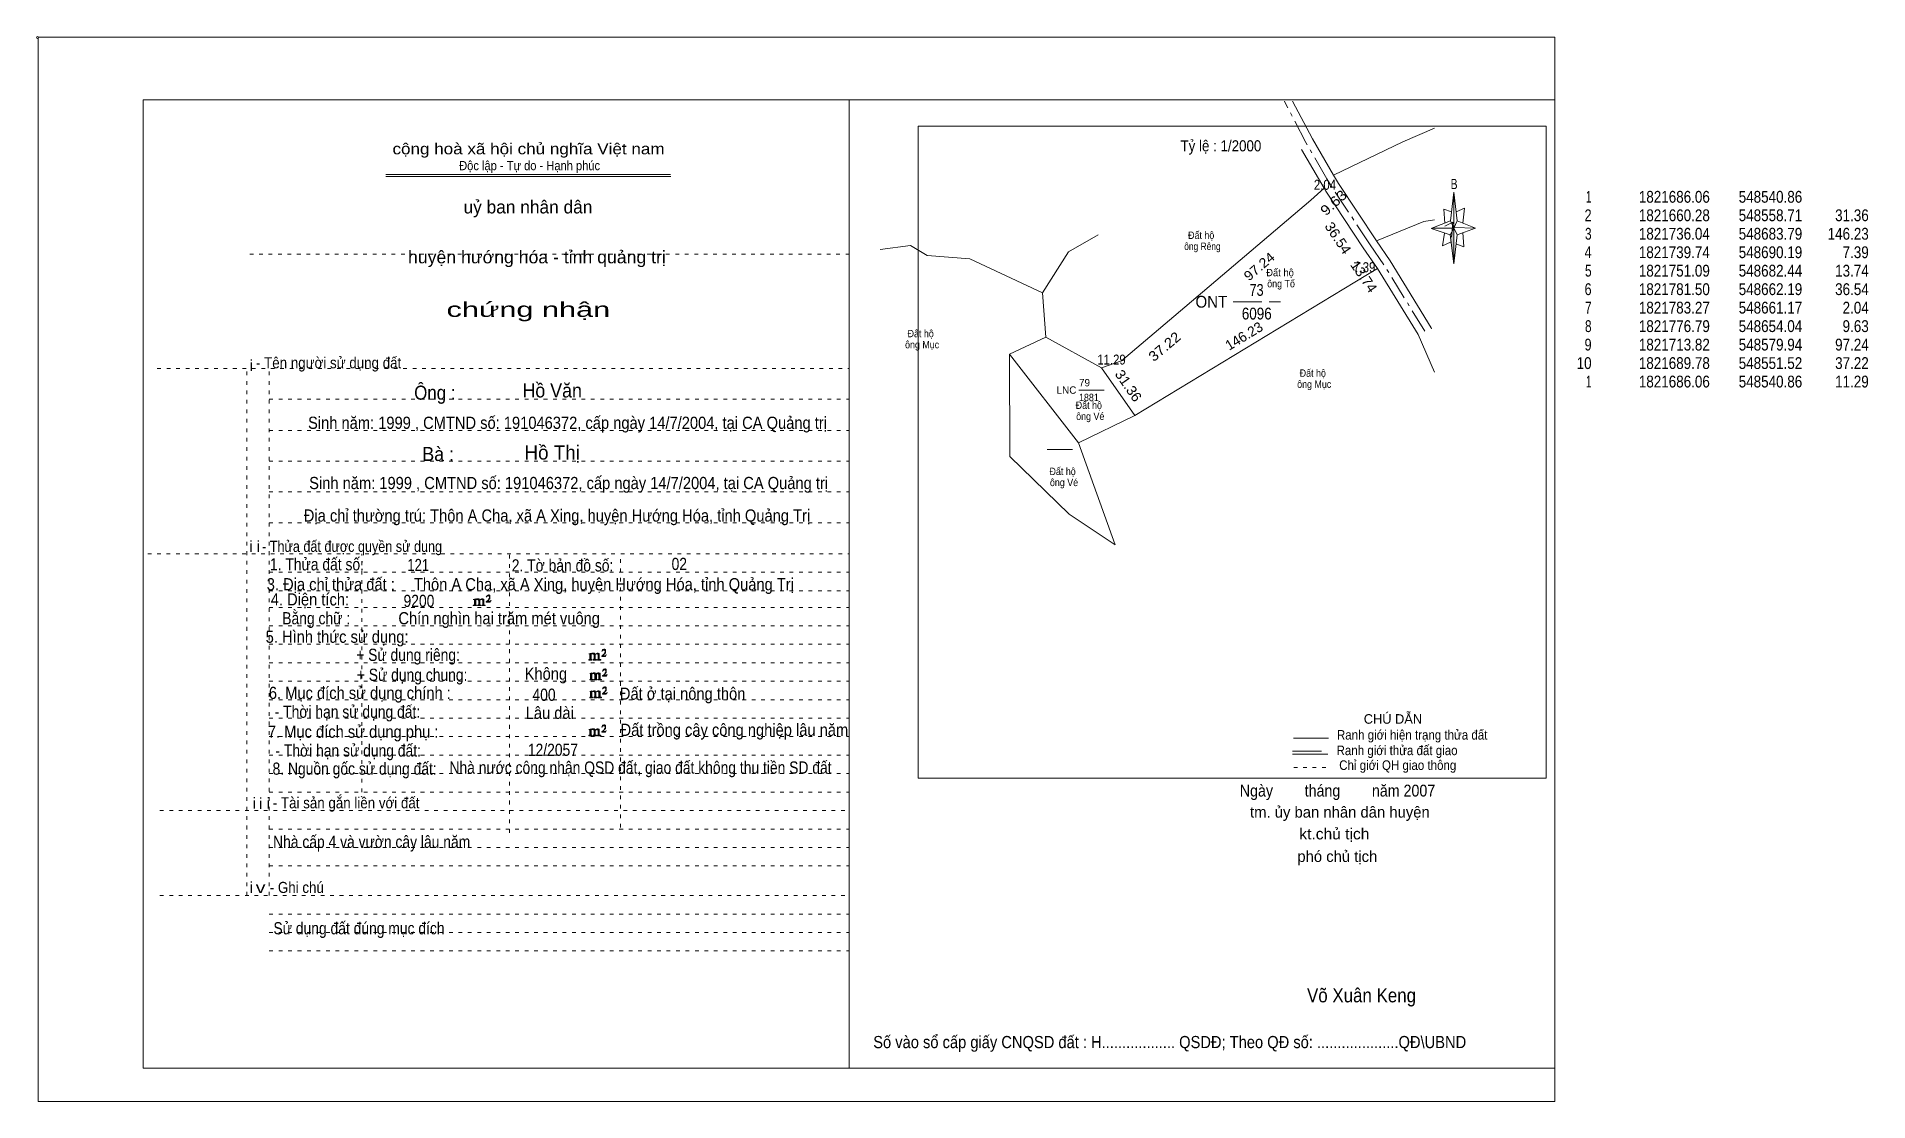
# Model space of a CAD drawing. Header units: centimetres. Extents: x -1.6 to 48, y -3.3 to 25.5.
import ezdxf
from ezdxf.enums import TextEntityAlignment as Align

# ---------------------------------------------------------------- set-up
doc = ezdxf.new("R2010")
doc.units = ezdxf.units.CM
doc.header["$LTSCALE"] = 0.13
for name, pattern in [('DOT_DASHED', [7.7, 5, -1.2, 0.3, -1.2]), ('DOTTED', [1.5, 0.3, -1.2]), ('LONG_DASHED', [7.5, 6, -1.5])]:
    doc.linetypes.add(name, pattern=pattern)
for name, color, linetype, lineweight in [('1', 7, 'DOTTED', 13), ('22', 7, 'Continuous', 13), ('33', 7, 'LONG_DASHED', 13), ('4', 7, 'Continuous', 13), ('5', 7, 'Continuous', 13), ('50', 7, 'Continuous', 13), ('52', 7, 'Continuous', 13)]:
    doc.layers.add(name, color=color, linetype=linetype, lineweight=lineweight)
for name, color, linetype in [('10', 7, 'Continuous'), ('23', 7, 'Continuous'), ('30', 7, 'Continuous')]:
    doc.layers.add(name, color=color, linetype=linetype)

msp = doc.modelspace()

# ---------------------------------------------------------------- hatches: boundary and pattern name
at = {"layer": '5'}
msp.add_hatch(color=256, dxfattribs=at).paths.add_polyline_path([(36.77, 20.31), (36.77, 19.35), (36.67, 20.13)])
at = {"layer": '50'}
for points in [[(10.27, 10.13), (10.27, 10.12), (10.27, 10.11), (10.25, 10.11), (10.24, 10.11), (10.24, 10.1), (10.33, 10.1), (10.33, 10.11), (10.32, 10.11), (10.31, 10.11), (10.31, 10.12), (10.31, 10.13), (10.31, 10.24), (10.31, 10.25), (10.32, 10.26), (10.34, 10.26), (10.35, 10.26), (10.36, 10.26), (10.37, 10.25), (10.39, 10.22), (10.39, 10.13), (10.37, 10.12), (10.37, 10.11), (10.36, 10.11), (10.35, 10.11), (10.35, 10.1), (10.44, 10.1), (10.44, 10.11), (10.43, 10.11), (10.42, 10.11), (10.42, 10.12), (10.42, 10.13), (10.42, 10.24), (10.44, 10.26), (10.45, 10.26), (10.46, 10.26), (10.49, 10.26), (10.49, 10.25), (10.5, 10.24), (10.5, 10.22), (10.5, 10.13), (10.5, 10.12), (10.49, 10.11), (10.49, 10.11), (10.47, 10.11), (10.47, 10.1), (10.56, 10.1), (10.56, 10.11), (10.55, 10.11), (10.54, 10.11), (10.53, 10.12), (10.53, 10.13), (10.53, 10.2), (10.53, 10.25), (10.53, 10.26), (10.52, 10.27), (10.5, 10.28), (10.47, 10.28), (10.46, 10.28), (10.44, 10.27), (10.41, 10.25), (10.41, 10.26), (10.4, 10.28), (10.39, 10.28), (10.37, 10.28), (10.35, 10.28), (10.34, 10.28), (10.32, 10.26), (10.31, 10.26), (10.31, 10.25), (10.31, 10.25), (10.31, 10.26), (10.31, 10.28), (10.24, 10.26), (10.24, 10.26), (10.25, 10.26), (10.27, 10.25), (10.27, 10.24), (10.27, 10.23)], [(10.69, 10.19), (10.72, 10.24), (10.72, 10.24), (10.71, 10.22), (10.69, 10.22), (10.68, 10.22), (10.63, 10.22), (10.66, 10.26), (10.67, 10.27), (10.69, 10.28), (10.69, 10.3), (10.69, 10.32), (10.69, 10.34), (10.69, 10.35), (10.69, 10.37), (10.68, 10.38), (10.67, 10.38), (10.66, 10.39), (10.65, 10.39), (10.63, 10.38), (10.63, 10.38), (10.62, 10.37), (10.61, 10.35), (10.59, 10.33), (10.61, 10.33), (10.61, 10.35), (10.62, 10.35), (10.63, 10.36), (10.65, 10.36), (10.66, 10.36), (10.67, 10.35), (10.68, 10.35), (10.68, 10.32), (10.68, 10.3), (10.66, 10.28), (10.66, 10.26), (10.65, 10.25), (10.59, 10.2), (10.59, 10.19)], [(13.39, 8.66), (13.39, 8.65), (13.39, 8.64), (13.38, 8.64), (13.37, 8.64), (13.37, 8.62), (13.45, 8.62), (13.45, 8.64), (13.44, 8.64), (13.43, 8.64), (13.43, 8.65), (13.43, 8.66), (13.43, 8.77), (13.43, 8.78), (13.44, 8.79), (13.47, 8.79), (13.48, 8.79), (13.49, 8.79), (13.5, 8.78), (13.51, 8.74), (13.51, 8.66), (13.5, 8.65), (13.5, 8.64), (13.49, 8.64), (13.48, 8.64), (13.48, 8.62), (13.57, 8.62), (13.57, 8.64), (13.55, 8.64), (13.54, 8.64), (13.54, 8.65), (13.54, 8.66), (13.54, 8.77), (13.57, 8.79), (13.58, 8.79), (13.59, 8.79), (13.61, 8.79), (13.61, 8.78), (13.62, 8.77), (13.62, 8.74), (13.62, 8.66), (13.62, 8.65), (13.61, 8.64), (13.61, 8.64), (13.6, 8.64), (13.6, 8.62), (13.69, 8.62), (13.69, 8.64), (13.67, 8.64), (13.66, 8.64), (13.65, 8.65), (13.65, 8.66), (13.65, 8.73), (13.65, 8.78), (13.65, 8.79), (13.64, 8.8), (13.62, 8.81), (13.6, 8.81), (13.59, 8.81), (13.57, 8.8), (13.53, 8.78), (13.53, 8.79), (13.52, 8.81), (13.51, 8.81), (13.5, 8.81), (13.48, 8.81), (13.47, 8.81), (13.44, 8.79), (13.43, 8.79), (13.43, 8.78), (13.43, 8.78), (13.43, 8.79), (13.43, 8.81), (13.37, 8.79), (13.37, 8.79), (13.38, 8.79), (13.39, 8.78), (13.39, 8.77), (13.39, 8.76)], [(13.82, 8.72), (13.84, 8.77), (13.84, 8.77), (13.83, 8.74), (13.82, 8.74), (13.81, 8.74), (13.75, 8.74), (13.79, 8.79), (13.8, 8.8), (13.82, 8.81), (13.82, 8.83), (13.82, 8.84), (13.82, 8.87), (13.82, 8.88), (13.82, 8.9), (13.81, 8.91), (13.8, 8.91), (13.79, 8.92), (13.77, 8.92), (13.75, 8.91), (13.75, 8.91), (13.74, 8.9), (13.73, 8.88), (13.72, 8.86), (13.73, 8.86), (13.73, 8.88), (13.74, 8.88), (13.75, 8.89), (13.77, 8.89), (13.79, 8.89), (13.8, 8.88), (13.81, 8.88), (13.81, 8.84), (13.81, 8.83), (13.79, 8.81), (13.79, 8.79), (13.77, 8.78), (13.72, 8.73), (13.72, 8.72)], [(13.41, 8.12), (13.41, 8.11), (13.41, 8.1), (13.4, 8.1), (13.39, 8.1), (13.39, 8.09), (13.48, 8.09), (13.48, 8.1), (13.47, 8.1), (13.45, 8.1), (13.45, 8.11), (13.45, 8.12), (13.45, 8.23), (13.45, 8.24), (13.47, 8.26), (13.49, 8.26), (13.5, 8.26), (13.51, 8.26), (13.52, 8.24), (13.53, 8.21), (13.53, 8.12), (13.52, 8.11), (13.52, 8.1), (13.51, 8.1), (13.5, 8.1), (13.5, 8.09), (13.59, 8.09), (13.59, 8.1), (13.58, 8.1), (13.57, 8.1), (13.57, 8.11), (13.57, 8.12), (13.57, 8.23), (13.59, 8.26), (13.6, 8.26), (13.61, 8.26), (13.63, 8.26), (13.63, 8.24), (13.64, 8.23), (13.64, 8.21), (13.64, 8.12), (13.64, 8.11), (13.63, 8.1), (13.63, 8.1), (13.62, 8.1), (13.62, 8.09), (13.71, 8.09), (13.71, 8.1), (13.7, 8.1), (13.69, 8.1), (13.67, 8.11), (13.67, 8.12), (13.67, 8.2), (13.67, 8.24), (13.67, 8.26), (13.66, 8.27), (13.64, 8.28), (13.62, 8.28), (13.61, 8.28), (13.59, 8.27), (13.55, 8.24), (13.55, 8.26), (13.54, 8.28), (13.53, 8.28), (13.52, 8.28), (13.5, 8.28), (13.49, 8.28), (13.47, 8.26), (13.45, 8.26), (13.45, 8.24), (13.45, 8.24), (13.45, 8.26), (13.45, 8.28), (13.39, 8.26), (13.39, 8.26), (13.4, 8.26), (13.41, 8.24), (13.41, 8.23), (13.41, 8.22)], [(13.84, 8.19), (13.86, 8.23), (13.86, 8.23), (13.85, 8.21), (13.84, 8.21), (13.83, 8.21), (13.77, 8.21), (13.81, 8.26), (13.82, 8.27), (13.84, 8.28), (13.84, 8.3), (13.84, 8.31), (13.84, 8.33), (13.84, 8.34), (13.84, 8.37), (13.83, 8.38), (13.82, 8.38), (13.81, 8.39), (13.8, 8.39), (13.77, 8.38), (13.77, 8.38), (13.76, 8.37), (13.75, 8.34), (13.74, 8.32), (13.75, 8.32), (13.75, 8.34), (13.76, 8.34), (13.77, 8.36), (13.8, 8.36), (13.81, 8.36), (13.82, 8.34), (13.83, 8.34), (13.83, 8.31), (13.83, 8.3), (13.81, 8.28), (13.81, 8.26), (13.8, 8.24), (13.74, 8.2), (13.74, 8.19)], [(13.41, 7.64), (13.41, 7.63), (13.41, 7.62), (13.4, 7.62), (13.39, 7.62), (13.39, 7.6), (13.47, 7.6), (13.47, 7.62), (13.46, 7.62), (13.45, 7.62), (13.45, 7.63), (13.45, 7.64), (13.45, 7.75), (13.45, 7.76), (13.46, 7.77), (13.49, 7.77), (13.5, 7.77), (13.51, 7.77), (13.52, 7.76), (13.53, 7.72), (13.53, 7.64), (13.52, 7.63), (13.52, 7.62), (13.51, 7.62), (13.5, 7.62), (13.5, 7.6), (13.59, 7.6), (13.59, 7.62), (13.57, 7.62), (13.56, 7.62), (13.56, 7.63), (13.56, 7.64), (13.56, 7.75), (13.59, 7.77), (13.6, 7.77), (13.61, 7.77), (13.63, 7.77), (13.63, 7.76), (13.64, 7.75), (13.64, 7.72), (13.64, 7.64), (13.64, 7.63), (13.63, 7.62), (13.63, 7.62), (13.62, 7.62), (13.62, 7.6), (13.71, 7.6), (13.71, 7.62), (13.69, 7.62), (13.68, 7.62), (13.67, 7.63), (13.67, 7.64), (13.67, 7.71), (13.67, 7.76), (13.67, 7.77), (13.66, 7.78), (13.64, 7.79), (13.62, 7.79), (13.61, 7.79), (13.59, 7.78), (13.55, 7.76), (13.55, 7.77), (13.54, 7.79), (13.53, 7.79), (13.52, 7.79), (13.5, 7.79), (13.49, 7.79), (13.46, 7.77), (13.45, 7.77), (13.45, 7.76), (13.45, 7.76), (13.45, 7.77), (13.45, 7.79), (13.39, 7.77), (13.39, 7.77), (13.4, 7.77), (13.41, 7.76), (13.41, 7.75), (13.41, 7.74)], [(13.84, 7.7), (13.86, 7.75), (13.86, 7.75), (13.85, 7.72), (13.84, 7.72), (13.83, 7.72), (13.77, 7.72), (13.81, 7.77), (13.82, 7.78), (13.84, 7.79), (13.84, 7.81), (13.84, 7.82), (13.84, 7.85), (13.84, 7.86), (13.84, 7.88), (13.83, 7.89), (13.82, 7.89), (13.81, 7.9), (13.79, 7.9), (13.77, 7.89), (13.77, 7.89), (13.76, 7.88), (13.75, 7.86), (13.74, 7.84), (13.75, 7.84), (13.75, 7.86), (13.76, 7.86), (13.77, 7.87), (13.79, 7.87), (13.81, 7.87), (13.82, 7.86), (13.83, 7.86), (13.83, 7.82), (13.83, 7.81), (13.81, 7.79), (13.81, 7.77), (13.79, 7.76), (13.74, 7.71), (13.74, 7.7)], [(13.39, 6.61), (13.39, 6.6), (13.39, 6.59), (13.38, 6.59), (13.37, 6.59), (13.37, 6.57), (13.45, 6.57), (13.45, 6.59), (13.44, 6.59), (13.43, 6.59), (13.43, 6.6), (13.43, 6.61), (13.43, 6.72), (13.43, 6.73), (13.44, 6.74), (13.47, 6.74), (13.48, 6.74), (13.49, 6.74), (13.5, 6.73), (13.51, 6.69), (13.51, 6.61), (13.5, 6.6), (13.5, 6.59), (13.49, 6.59), (13.48, 6.59), (13.48, 6.57), (13.57, 6.57), (13.57, 6.59), (13.55, 6.59), (13.54, 6.59), (13.54, 6.6), (13.54, 6.61), (13.54, 6.72), (13.57, 6.74), (13.58, 6.74), (13.59, 6.74), (13.61, 6.74), (13.61, 6.73), (13.62, 6.72), (13.62, 6.69), (13.62, 6.61), (13.62, 6.6), (13.61, 6.59), (13.61, 6.59), (13.6, 6.59), (13.6, 6.57), (13.69, 6.57), (13.69, 6.59), (13.67, 6.59), (13.66, 6.59), (13.65, 6.6), (13.65, 6.61), (13.65, 6.68), (13.65, 6.73), (13.65, 6.74), (13.64, 6.75), (13.62, 6.76), (13.6, 6.76), (13.59, 6.76), (13.57, 6.75), (13.53, 6.73), (13.53, 6.74), (13.52, 6.76), (13.51, 6.76), (13.5, 6.76), (13.48, 6.76), (13.47, 6.76), (13.44, 6.74), (13.43, 6.74), (13.43, 6.73), (13.43, 6.73), (13.43, 6.74), (13.43, 6.76), (13.37, 6.74), (13.37, 6.74), (13.38, 6.74), (13.39, 6.73), (13.39, 6.72), (13.39, 6.71)], [(13.82, 6.67), (13.84, 6.72), (13.84, 6.72), (13.83, 6.69), (13.82, 6.69), (13.81, 6.69), (13.75, 6.69), (13.79, 6.74), (13.8, 6.75), (13.82, 6.76), (13.82, 6.78), (13.82, 6.79), (13.82, 6.82), (13.82, 6.83), (13.82, 6.85), (13.81, 6.86), (13.8, 6.86), (13.79, 6.87), (13.77, 6.87), (13.75, 6.86), (13.75, 6.86), (13.74, 6.85), (13.73, 6.83), (13.72, 6.81), (13.73, 6.81), (13.73, 6.83), (13.74, 6.83), (13.75, 6.84), (13.77, 6.84), (13.79, 6.84), (13.8, 6.83), (13.81, 6.83), (13.81, 6.79), (13.81, 6.78), (13.79, 6.76), (13.79, 6.74), (13.77, 6.73), (13.72, 6.68), (13.72, 6.67)]]:
    msp.add_hatch(color=256, dxfattribs=at).paths.add_polyline_path(points)

# ---------------------------------------------------------------- linework, layer by layer
at = {"layer": '1', "linetype": 'Continuous'}
for p, q in [((1.31, -2.42), (1.31, 23.78)), ((1.31, 23.78), (39.51, 23.78)), ((20.41, -2.42), (20.41, 23.78)), ((39.51, -2.42), (39.51, 23.78)), ((7.87, 21.76), (15.58, 21.76)), ((7.87, 21.71), (15.59, 21.71)), ((36.67, 20.13), (36.16, 20.3)), ((1.31, -2.42), (39.51, -2.42))]:
    msp.add_line(p, q, dxfattribs=at)
at = {"layer": '1'}
for p, q in [((4.19, 19.61), (20.41, 19.61)), ((1.69, 16.51), (20.41, 16.51)), ((4.11, 2.25), (4.11, 16.51)), ((4.72, 2.25), (4.72, 16.51)), ((4.72, 15.68), (20.41, 15.68)), ((4.72, 14.84), (20.41, 14.84)), ((4.72, 14.01), (20.41, 14.01)), ((4.72, 13.18), (20.41, 13.18)), ((4.72, 12.34), (20.41, 12.34)), ((1.43, 11.5), (20.41, 11.5)), ((7.22, 5.05), (7.22, 11.5)), ((11.22, 3.95), (11.22, 11.5)), ((14.22, 4.09), (14.22, 11.5)), ((4.72, 11), (20.41, 11)), ((4.72, 10.5), (20.41, 10.5)), ((4.72, 10.05), (20.41, 10.05)), ((4.72, 9.55), (20.41, 9.55)), ((4.72, 9.05), (20.41, 9.05)), ((4.72, 8.55), (20.41, 8.55)), ((4.72, 8.05), (20.41, 8.05)), ((4.72, 7.55), (20.41, 7.55)), ((4.72, 7.05), (20.41, 7.05)), ((4.72, 6.55), (20.41, 6.55)), ((4.72, 6.05), (20.41, 6.05)), ((4.72, 5.55), (20.41, 5.55)), ((4.72, 5.05), (20.41, 5.05)), ((1.76, 4.55), (20.41, 4.55)), ((4.72, 4.05), (20.41, 4.05)), ((4.72, 3.55), (20.41, 3.55)), ((4.72, 3.05), (20.41, 3.05)), ((1.76, 2.25), (20.41, 2.25)), ((4.72, 1.75), (20.41, 1.75)), ((4.72, 1.25), (20.41, 1.25)), ((4.72, 0.75), (20.41, 0.75))]:
    msp.add_line(p, q, dxfattribs=at)
at = {"layer": '1', "linetype": 'Continuous'}
msp.add_lwpolyline([(-1.53, -3.32), (39.51, -3.32), (39.51, 25.48), (-1.53, 25.48)], close=True, dxfattribs=at)
msp.add_lwpolyline([(36.68, 19.93), (36.47, 19.83), (36.52, 20.18)], dxfattribs=at)
at = {"layer": '22'}
for p, q in [((25.64, 18.56), (25.73, 17.36)), ((26.62, 14.5), (24.75, 16.9)), ((27.24, 16.53), (28.14, 15.24))]:
    msp.add_line(p, q, dxfattribs=at)
at = {"layer": '22', "linetype": 'DOT_DASHED'}
for points in [[(33.34, 21.65), (32.77, 22.63), (32.19, 23.74), (32.19, 23.75)], [(34.51, 19.86), (33.48, 21.41), (33.34, 21.65)], [(35.99, 17.52), (35.99, 17.52), (34.88, 19.32), (34.51, 19.86)]]:
    msp.add_lwpolyline(points, dxfattribs=at)
at = {"layer": '22'}
for points in [[(33.52, 21.75), (32.95, 22.73), (32.41, 23.75)], [(33.52, 21.75), (35.39, 22.65), (36.25, 23.02)], [(34.71, 19.22), (34.32, 19.78), (33.31, 21.31), (33.26, 21.39), (32.65, 22.44)], [(27.24, 16.53), (27.78, 16.72), (29.2, 17.92), (32.9, 21.07), (33.26, 21.39)], [(34.68, 19.97), (33.65, 21.52), (33.52, 21.75)], [(34.68, 19.97), (35.96, 20.49), (36.25, 20.54)], [(25.64, 18.56), (23.68, 19.48), (22.52, 19.57), (22.07, 19.84), (21.25, 19.73)], [(25.64, 18.56), (26.35, 19.67), (27.15, 20.13)], [(36.17, 17.59), (36.16, 17.61), (35.05, 19.43), (34.68, 19.97)], [(28.14, 15.24), (34.39, 19.03), (34.71, 19.22)], [(36.25, 16.41), (35.81, 17.43), (34.71, 19.22)], [(27.24, 16.53), (25.73, 17.36), (24.75, 16.9), (24.76, 14.13)], [(27.61, 11.74), (26.62, 14.5), (28.14, 15.24)], [(27.61, 11.74), (26.36, 12.57), (24.76, 14.13)]]:
    msp.add_lwpolyline(points, dxfattribs=at)
at = {"layer": '33'}
msp.add_line((30.8, 18.32), (32.08, 18.32), dxfattribs=at)
at = {"layer": '4'}
for p, q in [((32.43, 6.51), (33.38, 6.51)), ((32.41, 6.08), (33.36, 6.08))]:
    msp.add_line(p, q, dxfattribs=at)
at = {"layer": '4', "linetype": 'LONG_DASHED'}
msp.add_line((32.41, 6.16), (33.36, 6.16), dxfattribs=at)
at = {"layer": '4', "linetype": 'DOTTED'}
msp.add_line((32.44, 5.72), (33.43, 5.72), dxfattribs=at)
at = {"layer": '4'}
msp.add_lwpolyline([(22.28, 23.07), (39.27, 23.07), (39.27, 5.43), (22.28, 5.43)], close=True, dxfattribs=at)
msp.add_circle((-1.55, 25.47), 0.025, dxfattribs=at)
at = {"layer": '5'}
for p, q in [((36.68, 20.51), (36.77, 21.29)), ((36.86, 20.51), (37.36, 20.31)), ((36.86, 20.13), (36.77, 19.35)), ((37.04, 19.81), (36.83, 19.89)), ((37.02, 20.19), (37.04, 19.81))]:
    msp.add_line(p, q, dxfattribs=at)
for points in [[(36.71, 20.75), (36.5, 20.83), (36.53, 20.45)], [(36.84, 20.75), (37.06, 20.85), (37.02, 20.45)], [(36.77, 20.31), (36.68, 20.51), (36.18, 20.31)], [(36.53, 20.37), (36.75, 20.47), (36.71, 20.07)], [(36.77, 20.31), (36.86, 20.13), (37.36, 20.31)]]:
    msp.add_lwpolyline(points, dxfattribs=at)
for points in [[(36.77, 21.29), (36.86, 20.51), (36.77, 20.31)], [(36.77, 20.31), (36.18, 20.31), (36.68, 20.51), (36.86, 20.13), (37.36, 20.31), (36.77, 20.33)], [(36.77, 20.31), (36.77, 19.35), (36.67, 20.13)]]:
    msp.add_lwpolyline(points, close=True, dxfattribs=at)
at = {"layer": '50'}
for points in [[(10.27, 10.13), (10.27, 10.12), (10.27, 10.11), (10.25, 10.11), (10.24, 10.11), (10.24, 10.1), (10.33, 10.1), (10.33, 10.11), (10.32, 10.11), (10.31, 10.11), (10.31, 10.12), (10.31, 10.13), (10.31, 10.24), (10.31, 10.25), (10.32, 10.26), (10.34, 10.26), (10.35, 10.26), (10.36, 10.26), (10.37, 10.25), (10.39, 10.22), (10.39, 10.13), (10.37, 10.12), (10.37, 10.11), (10.36, 10.11), (10.35, 10.11), (10.35, 10.1), (10.44, 10.1), (10.44, 10.11), (10.43, 10.11), (10.42, 10.11), (10.42, 10.12), (10.42, 10.13), (10.42, 10.24), (10.44, 10.26), (10.45, 10.26), (10.46, 10.26), (10.49, 10.26), (10.49, 10.25), (10.5, 10.24), (10.5, 10.22), (10.5, 10.13), (10.5, 10.12), (10.49, 10.11), (10.49, 10.11), (10.47, 10.11), (10.47, 10.1), (10.56, 10.1), (10.56, 10.11), (10.55, 10.11), (10.54, 10.11), (10.53, 10.12), (10.53, 10.13), (10.53, 10.2), (10.53, 10.25), (10.53, 10.26), (10.52, 10.27), (10.5, 10.28), (10.47, 10.28), (10.46, 10.28), (10.44, 10.27), (10.41, 10.25), (10.41, 10.26), (10.4, 10.28), (10.39, 10.28), (10.37, 10.28), (10.35, 10.28), (10.34, 10.28), (10.32, 10.26), (10.31, 10.26), (10.31, 10.25), (10.31, 10.25), (10.31, 10.26), (10.31, 10.28), (10.24, 10.26), (10.24, 10.26), (10.25, 10.26), (10.27, 10.25), (10.27, 10.24), (10.27, 10.23)], [(10.69, 10.19), (10.72, 10.24), (10.72, 10.24), (10.71, 10.22), (10.69, 10.22), (10.68, 10.22), (10.63, 10.22), (10.66, 10.26), (10.67, 10.27), (10.69, 10.28), (10.69, 10.3), (10.69, 10.32), (10.69, 10.34), (10.69, 10.35), (10.69, 10.37), (10.68, 10.38), (10.67, 10.38), (10.66, 10.39), (10.65, 10.39), (10.63, 10.38), (10.63, 10.38), (10.62, 10.37), (10.61, 10.35), (10.59, 10.33), (10.61, 10.33), (10.61, 10.35), (10.62, 10.35), (10.63, 10.36), (10.65, 10.36), (10.66, 10.36), (10.67, 10.35), (10.68, 10.35), (10.68, 10.32), (10.68, 10.3), (10.66, 10.28), (10.66, 10.26), (10.65, 10.25), (10.59, 10.2), (10.59, 10.19)], [(13.39, 8.66), (13.39, 8.65), (13.39, 8.64), (13.38, 8.64), (13.37, 8.64), (13.37, 8.62), (13.45, 8.62), (13.45, 8.64), (13.44, 8.64), (13.43, 8.64), (13.43, 8.65), (13.43, 8.66), (13.43, 8.77), (13.43, 8.78), (13.44, 8.79), (13.47, 8.79), (13.48, 8.79), (13.49, 8.79), (13.5, 8.78), (13.51, 8.74), (13.51, 8.66), (13.5, 8.65), (13.5, 8.64), (13.49, 8.64), (13.48, 8.64), (13.48, 8.62), (13.57, 8.62), (13.57, 8.64), (13.55, 8.64), (13.54, 8.64), (13.54, 8.65), (13.54, 8.66), (13.54, 8.77), (13.57, 8.79), (13.58, 8.79), (13.59, 8.79), (13.61, 8.79), (13.61, 8.78), (13.62, 8.77), (13.62, 8.74), (13.62, 8.66), (13.62, 8.65), (13.61, 8.64), (13.61, 8.64), (13.6, 8.64), (13.6, 8.62), (13.69, 8.62), (13.69, 8.64), (13.67, 8.64), (13.66, 8.64), (13.65, 8.65), (13.65, 8.66), (13.65, 8.73), (13.65, 8.78), (13.65, 8.79), (13.64, 8.8), (13.62, 8.81), (13.6, 8.81), (13.59, 8.81), (13.57, 8.8), (13.53, 8.78), (13.53, 8.79), (13.52, 8.81), (13.51, 8.81), (13.5, 8.81), (13.48, 8.81), (13.47, 8.81), (13.44, 8.79), (13.43, 8.79), (13.43, 8.78), (13.43, 8.78), (13.43, 8.79), (13.43, 8.81), (13.37, 8.79), (13.37, 8.79), (13.38, 8.79), (13.39, 8.78), (13.39, 8.77), (13.39, 8.76)], [(13.82, 8.72), (13.84, 8.77), (13.84, 8.77), (13.83, 8.74), (13.82, 8.74), (13.81, 8.74), (13.75, 8.74), (13.79, 8.79), (13.8, 8.8), (13.82, 8.81), (13.82, 8.83), (13.82, 8.84), (13.82, 8.87), (13.82, 8.88), (13.82, 8.9), (13.81, 8.91), (13.8, 8.91), (13.79, 8.92), (13.77, 8.92), (13.75, 8.91), (13.75, 8.91), (13.74, 8.9), (13.73, 8.88), (13.72, 8.86), (13.73, 8.86), (13.73, 8.88), (13.74, 8.88), (13.75, 8.89), (13.77, 8.89), (13.79, 8.89), (13.8, 8.88), (13.81, 8.88), (13.81, 8.84), (13.81, 8.83), (13.79, 8.81), (13.79, 8.79), (13.77, 8.78), (13.72, 8.73), (13.72, 8.72)], [(13.41, 8.12), (13.41, 8.11), (13.41, 8.1), (13.4, 8.1), (13.39, 8.1), (13.39, 8.09), (13.48, 8.09), (13.48, 8.1), (13.47, 8.1), (13.45, 8.1), (13.45, 8.11), (13.45, 8.12), (13.45, 8.23), (13.45, 8.24), (13.47, 8.26), (13.49, 8.26), (13.5, 8.26), (13.51, 8.26), (13.52, 8.24), (13.53, 8.21), (13.53, 8.12), (13.52, 8.11), (13.52, 8.1), (13.51, 8.1), (13.5, 8.1), (13.5, 8.09), (13.59, 8.09), (13.59, 8.1), (13.58, 8.1), (13.57, 8.1), (13.57, 8.11), (13.57, 8.12), (13.57, 8.23), (13.59, 8.26), (13.6, 8.26), (13.61, 8.26), (13.63, 8.26), (13.63, 8.24), (13.64, 8.23), (13.64, 8.21), (13.64, 8.12), (13.64, 8.11), (13.63, 8.1), (13.63, 8.1), (13.62, 8.1), (13.62, 8.09), (13.71, 8.09), (13.71, 8.1), (13.7, 8.1), (13.69, 8.1), (13.67, 8.11), (13.67, 8.12), (13.67, 8.2), (13.67, 8.24), (13.67, 8.26), (13.66, 8.27), (13.64, 8.28), (13.62, 8.28), (13.61, 8.28), (13.59, 8.27), (13.55, 8.24), (13.55, 8.26), (13.54, 8.28), (13.53, 8.28), (13.52, 8.28), (13.5, 8.28), (13.49, 8.28), (13.47, 8.26), (13.45, 8.26), (13.45, 8.24), (13.45, 8.24), (13.45, 8.26), (13.45, 8.28), (13.39, 8.26), (13.39, 8.26), (13.4, 8.26), (13.41, 8.24), (13.41, 8.23), (13.41, 8.22)], [(13.84, 8.19), (13.86, 8.23), (13.86, 8.23), (13.85, 8.21), (13.84, 8.21), (13.83, 8.21), (13.77, 8.21), (13.81, 8.26), (13.82, 8.27), (13.84, 8.28), (13.84, 8.3), (13.84, 8.31), (13.84, 8.33), (13.84, 8.34), (13.84, 8.37), (13.83, 8.38), (13.82, 8.38), (13.81, 8.39), (13.8, 8.39), (13.77, 8.38), (13.77, 8.38), (13.76, 8.37), (13.75, 8.34), (13.74, 8.32), (13.75, 8.32), (13.75, 8.34), (13.76, 8.34), (13.77, 8.36), (13.8, 8.36), (13.81, 8.36), (13.82, 8.34), (13.83, 8.34), (13.83, 8.31), (13.83, 8.3), (13.81, 8.28), (13.81, 8.26), (13.8, 8.24), (13.74, 8.2), (13.74, 8.19)], [(13.41, 7.64), (13.41, 7.63), (13.41, 7.62), (13.4, 7.62), (13.39, 7.62), (13.39, 7.6), (13.47, 7.6), (13.47, 7.62), (13.46, 7.62), (13.45, 7.62), (13.45, 7.63), (13.45, 7.64), (13.45, 7.75), (13.45, 7.76), (13.46, 7.77), (13.49, 7.77), (13.5, 7.77), (13.51, 7.77), (13.52, 7.76), (13.53, 7.72), (13.53, 7.64), (13.52, 7.63), (13.52, 7.62), (13.51, 7.62), (13.5, 7.62), (13.5, 7.6), (13.59, 7.6), (13.59, 7.62), (13.57, 7.62), (13.56, 7.62), (13.56, 7.63), (13.56, 7.64), (13.56, 7.75), (13.59, 7.77), (13.6, 7.77), (13.61, 7.77), (13.63, 7.77), (13.63, 7.76), (13.64, 7.75), (13.64, 7.72), (13.64, 7.64), (13.64, 7.63), (13.63, 7.62), (13.63, 7.62), (13.62, 7.62), (13.62, 7.6), (13.71, 7.6), (13.71, 7.62), (13.69, 7.62), (13.68, 7.62), (13.67, 7.63), (13.67, 7.64), (13.67, 7.71), (13.67, 7.76), (13.67, 7.77), (13.66, 7.78), (13.64, 7.79), (13.62, 7.79), (13.61, 7.79), (13.59, 7.78), (13.55, 7.76), (13.55, 7.77), (13.54, 7.79), (13.53, 7.79), (13.52, 7.79), (13.5, 7.79), (13.49, 7.79), (13.46, 7.77), (13.45, 7.77), (13.45, 7.76), (13.45, 7.76), (13.45, 7.77), (13.45, 7.79), (13.39, 7.77), (13.39, 7.77), (13.4, 7.77), (13.41, 7.76), (13.41, 7.75), (13.41, 7.74)], [(13.84, 7.7), (13.86, 7.75), (13.86, 7.75), (13.85, 7.72), (13.84, 7.72), (13.83, 7.72), (13.77, 7.72), (13.81, 7.77), (13.82, 7.78), (13.84, 7.79), (13.84, 7.81), (13.84, 7.82), (13.84, 7.85), (13.84, 7.86), (13.84, 7.88), (13.83, 7.89), (13.82, 7.89), (13.81, 7.9), (13.79, 7.9), (13.77, 7.89), (13.77, 7.89), (13.76, 7.88), (13.75, 7.86), (13.74, 7.84), (13.75, 7.84), (13.75, 7.86), (13.76, 7.86), (13.77, 7.87), (13.79, 7.87), (13.81, 7.87), (13.82, 7.86), (13.83, 7.86), (13.83, 7.82), (13.83, 7.81), (13.81, 7.79), (13.81, 7.77), (13.79, 7.76), (13.74, 7.71), (13.74, 7.7)], [(13.39, 6.61), (13.39, 6.6), (13.39, 6.59), (13.38, 6.59), (13.37, 6.59), (13.37, 6.57), (13.45, 6.57), (13.45, 6.59), (13.44, 6.59), (13.43, 6.59), (13.43, 6.6), (13.43, 6.61), (13.43, 6.72), (13.43, 6.73), (13.44, 6.74), (13.47, 6.74), (13.48, 6.74), (13.49, 6.74), (13.5, 6.73), (13.51, 6.69), (13.51, 6.61), (13.5, 6.6), (13.5, 6.59), (13.49, 6.59), (13.48, 6.59), (13.48, 6.57), (13.57, 6.57), (13.57, 6.59), (13.55, 6.59), (13.54, 6.59), (13.54, 6.6), (13.54, 6.61), (13.54, 6.72), (13.57, 6.74), (13.58, 6.74), (13.59, 6.74), (13.61, 6.74), (13.61, 6.73), (13.62, 6.72), (13.62, 6.69), (13.62, 6.61), (13.62, 6.6), (13.61, 6.59), (13.61, 6.59), (13.6, 6.59), (13.6, 6.57), (13.69, 6.57), (13.69, 6.59), (13.67, 6.59), (13.66, 6.59), (13.65, 6.6), (13.65, 6.61), (13.65, 6.68), (13.65, 6.73), (13.65, 6.74), (13.64, 6.75), (13.62, 6.76), (13.6, 6.76), (13.59, 6.76), (13.57, 6.75), (13.53, 6.73), (13.53, 6.74), (13.52, 6.76), (13.51, 6.76), (13.5, 6.76), (13.48, 6.76), (13.47, 6.76), (13.44, 6.74), (13.43, 6.74), (13.43, 6.73), (13.43, 6.73), (13.43, 6.74), (13.43, 6.76), (13.37, 6.74), (13.37, 6.74), (13.38, 6.74), (13.39, 6.73), (13.39, 6.72), (13.39, 6.71)], [(13.82, 6.67), (13.84, 6.72), (13.84, 6.72), (13.83, 6.69), (13.82, 6.69), (13.81, 6.69), (13.75, 6.69), (13.79, 6.74), (13.8, 6.75), (13.82, 6.76), (13.82, 6.78), (13.82, 6.79), (13.82, 6.82), (13.82, 6.83), (13.82, 6.85), (13.81, 6.86), (13.8, 6.86), (13.79, 6.87), (13.77, 6.87), (13.75, 6.86), (13.75, 6.86), (13.74, 6.85), (13.73, 6.83), (13.72, 6.81), (13.73, 6.81), (13.73, 6.83), (13.74, 6.83), (13.75, 6.84), (13.77, 6.84), (13.79, 6.84), (13.8, 6.83), (13.81, 6.83), (13.81, 6.79), (13.81, 6.78), (13.79, 6.76), (13.79, 6.74), (13.77, 6.73), (13.72, 6.68), (13.72, 6.67)]]:
    msp.add_lwpolyline(points, close=True, dxfattribs=at)
at = {"layer": '52'}
for p, q in [((26.63, 15.93), (27.31, 15.93)), ((25.77, 14.32), (26.45, 14.32))]:
    msp.add_line(p, q, dxfattribs=at)

# ---------------------------------------------------------------- texts
at = {"layer": '1'}
for s, height, width, p in [('cộng hoà xã hội chủ nghĩa Việt nam', 0.3, 1.15, (11.735, 22.31)), ('Độc lập - Tự do - Hạnh phúc', 0.25, 0.9, (11.765, 21.88)), ('chứng nhận', 0.4, 1.55, (11.73, 17.91)), ('- Tên người sử dụng đất', 0.3, 0.9, (6.325, 16.52)), ('- Thửa đất được quyền sử dụng', 0.3, 0.85, (6.96, 11.55)), ('- Tài sản gắn liền với đất ', 0.3, 0.9, (6.85, 4.61)), ('v', 0.3, 1.3, (4.485, 2.32)), ('- Ghi chú', 0.3, 0.9, (5.465, 2.32))]:
    msp.add_text(s, height=height, dxfattribs=dict(at, width=width)).set_placement(p, align=Align.CENTER)
for s, height, p in [('uỷ ban nhân dân', 0.35, (11.72, 20.71)), ('i', 0.3, (4.235, 16.45)), ('i', 0.3, (4.225, 11.55)), ('i', 0.3, (4.425, 11.55)), ('i', 0.3, (4.315, 4.6)), ('i', 0.3, (4.485, 4.59)), ('i', 0.3, (4.695, 4.6)), ('i', 0.3, (4.235, 2.32))]:
    msp.add_text(s, height=height, dxfattribs=at).set_placement(p, align=Align.CENTER)
at = {"layer": '10', "width": 0.9}
for s, height, p in [('Tỷ lệ : 1/2000', 0.3, (30.47, 22.39)), ('Võ Xuân Keng', 0.38, (34.275, -0.64))]:
    msp.add_text(s, height=height, dxfattribs=at).set_placement(p, align=Align.CENTER)
at = {"layer": '23'}
for s, width, p in [('ông Rêng', 0.85, (29.97, 19.72)), ('Đất hộ ', 0.9, (29.97, 20.02)), ('Đất hộ', 0.95, (32.07, 19.01)), (' ông Tố', 0.9, (32.065, 18.71)), ('Đất hộ ', 0.9, (22.38, 17.36)), ('ông Mục', 0.9, (22.385, 17.06)), ('Đất hộ ', 0.9, (32.99, 16.29)), ('ông Mục', 0.9, (32.995, 15.99)), ('Đất hộ ', 0.9, (26.93, 15.42)), ('ông Vé', 0.9, (26.935, 15.12)), ('Đất hộ ', 0.9, (26.22, 13.63)), ('ông Vé', 0.9, (26.225, 13.33))]:
    msp.add_text(s, height=0.2, dxfattribs=dict(at, width=width)).set_placement(p, align=Align.CENTER)
at = {"layer": '30', "width": 0.85}
for s, p in [('2.04', (33.285, 21.35)), ('7.39', (34.35, 19.12)), ('11.29', (27.51, 16.62))]:
    msp.add_text(s, height=0.27, dxfattribs=at).set_placement(p, align=Align.CENTER)
at = {"layer": '30'}
for s, height, rotation, width, p in [('9.63', 0.27, 42.266, 1.15, (33.609, 20.901)), ('36.54', 0.27, 303.66, 1.05, (33.526, 19.97)), ('97.24', 0.26, 40.358, 1.1, (31.591, 19.175)), ('13.74', 0.27, 304.326, 1.05, (34.226, 18.926)), ('37.22', 0.27, 40.227, 1.1, (29.033, 17.004)), ('31.36', 0.27, 304.699, 1.05, (27.856, 15.972))]:
    msp.add_text(s, height=height, rotation=rotation, dxfattribs=dict(at, width=width)).set_placement(p, align=Align.CENTER)
for s, width, p in [('1', 0.65, (40.5, 21)), ('1821686.06', 0.85, (43.7, 21)), ('548540.86', 0.85, (46.2, 21)), ('548540.86', 0.85, (46.2, 21)), ('2', 0.8, (40.5, 20.5)), ('1821660.28', 0.85, (43.7, 20.5)), ('548558.71', 0.85, (46.2, 20.5)), ('31.36', 0.85, (48, 20.5)), ('3', 0.75, (40.5, 20)), ('1821736.04', 0.85, (43.7, 20)), ('548683.79', 0.85, (46.2, 20)), ('146.23', 0.85, (48, 20)), ('4', 0.8, (40.5, 19.5)), ('1821739.74', 0.85, (43.7, 19.5)), ('548690.19', 0.85, (46.2, 19.5)), ('7.39', 0.85, (48, 19.5)), ('5', 0.75, (40.5, 19)), ('1821751.09', 0.85, (43.7, 19)), ('548682.44', 0.85, (46.2, 19)), ('13.74', 0.85, (48, 19)), ('6', 0.8, (40.5, 18.5)), ('1821781.50', 0.85, (43.7, 18.5)), ('548662.19', 0.85, (46.2, 18.5)), ('36.54', 0.85, (48, 18.5)), ('7', 0.75, (40.5, 18)), ('1821783.27', 0.85, (43.7, 18)), ('548661.17', 0.85, (46.2, 18)), ('2.04', 0.85, (48, 18)), ('8', 0.75, (40.5, 17.5)), ('1821776.79', 0.85, (43.7, 17.5)), ('548654.04', 0.85, (46.2, 17.5)), ('9.63', 0.85, (48, 17.5)), ('9', 0.8, (40.5, 17)), ('1821713.82', 0.85, (43.7, 17)), ('548579.94', 0.85, (46.2, 17)), ('97.24', 0.85, (48, 17)), ('10', 0.85, (40.5, 16.5)), ('1821689.78', 0.85, (43.7, 16.5)), ('548551.52', 0.85, (46.2, 16.5)), ('37.22', 0.85, (48, 16.5)), ('1', 0.65, (40.5, 16)), ('1821686.06', 0.85, (43.7, 16)), ('548540.86', 0.85, (46.2, 16)), ('11.29', 0.85, (48, 16))]:
    msp.add_text(s, height=0.32, dxfattribs=dict(at, width=width)).set_placement(p, align=Align.RIGHT)
msp.add_text('146.23', height=0.27, rotation=31.203, dxfattribs=at).set_placement((31.165, 17.278), align=Align.CENTER)
at = {"layer": '33', "width": 0.95}
msp.add_text('ONT', height=0.32, dxfattribs=at).set_placement((30.64, 18.16), align=Align.RIGHT)
at = {"layer": '33'}
for s, width, p in [('73', 0.8, (31.435, 18.48)), ('6096', 0.85, (31.44, 17.84))]:
    msp.add_text(s, height=0.32, dxfattribs=dict(at, width=width)).set_placement(p, align=Align.CENTER)
at = {"layer": '4'}
msp.add_text('CHÚ DẪN', height=0.2591, dxfattribs=at).set_placement((35.125, 6.9), align=Align.CENTER)
at = {"layer": '4', "width": 0.9}
for s, p in [('Ranh giới hiện trạng thửa đất', (35.645, 6.47)), ('Ranh giới thửa đất giao ', (35.28, 6.05)), ('Chỉ giới QH giao thông', (35.255, 5.65))]:
    msp.add_text(s, height=0.2591, dxfattribs=at).set_placement(p, align=Align.CENTER)
at = {"layer": '5', "width": 0.75}
msp.add_text('B', height=0.276, dxfattribs=at).set_placement((36.78, 21.37), align=Align.CENTER)
at = {"layer": '50'}
for s, height, width, p in [('  huyện hướng hóa - tỉnh quảng trị', 0.34, 1.05, (11.83, 19.36)), ('Ông :', 0.38, 0.9, (9.2, 15.67)), ('Hồ Văn', 0.38, 0.95, (12.375, 15.73)), ('Sinh năm: 1999 , CMTND số: 191046372, cấp ngày 14/7/2004, tại CA Quảng trị', 0.33, 0.9, (12.79, 14.88)), ('Bà :', 0.38, 0.95, (9.29, 14.01)), ('Sinh năm: 1999 , CMTND số: 191046372, cấp ngày 14/7/2004, tại CA Quảng trị', 0.33, 0.9, (12.82, 13.25)), ('Địa chỉ thường trú: Thôn A Cha, xã A Xing, huyện Hướng Hóa, tỉnh Quảng Trị', 0.33, 0.9, (12.505, 12.37)), ('1. Thửa đất số:  ', 0.33, 0.85, (6.115, 11.05)), ('121', 0.33, 0.8, (8.75, 11.03)), ('2. Tờ bản đồ số:  ', 0.33, 0.85, (12.76, 11.02)), ('02', 0.33, 0.85, (15.815, 11.06)), ('3. Địa chỉ thửa đất : ', 0.33, 0.9, (6.44, 10.51)), ('4. Diện tích: ', 0.33, 0.9, (5.875, 10.1)), ('Thôn A Cha, xã A Xing, huyện Hướng Hóa, tỉnh Quảng Trị', 0.33, 0.9, (13.775, 10.51)), ('Bằng chữ :', 0.33, 0.85, (5.99, 9.59)), ('Chín nghìn hai trăm mét vuông', 0.33, 0.9, (10.94, 9.59)), ('9200', 0.33, 0.85, (8.77, 10.06)), ('5. Hình thức sử dụng:', 0.33, 0.9, (6.555, 9.09)), ('+ Sử dụng riêng:', 0.33, 0.85, (8.475, 8.6)), ('Không', 0.33, 0.9, (12.205, 8.09)), ('6. Mục đích sử dụng chính :', 0.33, 0.9, (7.17, 7.57)), ('+ Sử dụng chung:', 0.33, 0.85, (8.585, 8.06)), ('400', 0.33, 0.85, (12.155, 7.52)), ('Đất ở tại nông thôn', 0.33, 0.9, (15.905, 7.55)), ('- Thời hạn sử dụng đất:', 0.33, 0.85, (6.835, 7.06)), ('Lâu dài', 0.33, 0.9, (12.31, 7.03)), ('7. Mục đích sử dụng phụ :', 0.33, 0.9, (6.99, 6.52)), ('Đất trồng cây công nghiệp lâu năm', 0.33, 0.9, (17.305, 6.57)), ('- Thời hạn sử dụng đất:', 0.33, 0.85, (6.855, 6.01)), ('12/2057', 0.33, 0.85, (12.395, 6.03)), ('8. Nguồn gốc sử dụng đất:', 0.33, 0.85, (7.03, 5.52)), ('Nhà nước công nhận QSD đất, giao đất không thu tiền SD đất', 0.33, 0.85, (14.765, 5.55)), ('Ngày        tháng        năm 2007', 0.32, 0.9, (33.625, 4.93)), ('kt.chủ tịch', 0.3, 1.05, (33.54, 3.77)), ('Nhà cấp 4 và vườn cây lâu năm', 0.33, 0.85, (7.49, 3.54)), ('Sử dụng đất đúng mục đích ', 0.33, 0.85, (7.2, 1.2)), ('Số vào sổ cấp giấy CNQSD đất : H.................. QSDĐ; Theo QĐ số: ....................QĐ\\UBND', 0.33, 0.9, (29.085, -1.88))]:
    msp.add_text(s, height=height, dxfattribs=dict(at, width=width)).set_placement(p, align=Align.CENTER)
for s, height, p in [('Hồ Thị', 0.38, (12.375, 14.05)), ('tm. ủy ban nhân dân huyện ', 0.3, (33.745, 4.36)), ('phó chủ tịch', 0.3, (33.62, 3.16))]:
    msp.add_text(s, height=height, dxfattribs=at).set_placement(p, align=Align.CENTER)
at = {"layer": '52'}
msp.add_text('LNC', height=0.2, dxfattribs=at).set_placement((26.56, 15.83), align=Align.RIGHT)
msp.add_text('79', height=0.2, dxfattribs=at).set_placement((26.63, 16.03))
at = {"layer": '52', "width": 0.9}
msp.add_text('1881', height=0.2, dxfattribs=at).set_placement((26.63, 15.63))

doc.saveas('drawing.dxf')
